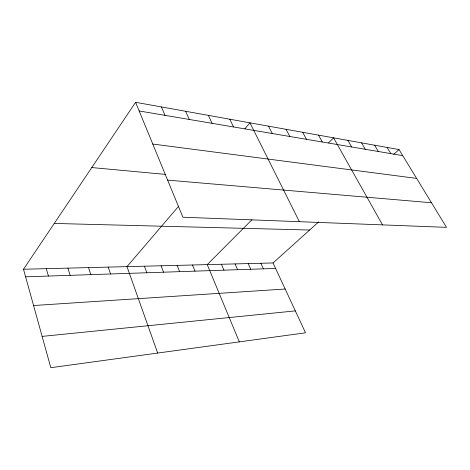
<?xml version="1.0" encoding="UTF-8"?>
<svg xmlns="http://www.w3.org/2000/svg" width="470" height="470" viewBox="0 0 470 470"><rect width="100%" height="100%" fill="white"/><g stroke="black" fill="none" stroke-linecap="round" stroke-linejoin="round"><path stroke-width="0.7" d="M23.5 269.245L273.041 262.959L305.512 332.801L50.819 367.699L23.5 269.245L135.595 102.301L399.036 149.583L446.5 227.345L182.895 217.211L135.595 102.301M178.659 206.218L126.994 266.637L157.667 353.058M244.864 128.792L249.964 122.829L299.378 221.687M251.985 219.713L207.246 264.616L239.33 341.872M328.536 142.874L333.565 137.833L382.521 224.883M273.041 262.959L318.707 221.869M393.69 154.395L399.036 149.583M42.13 336.391L295.325 310.893M33.564 305.524L285.155 289.015M25.603 276.824L275.59 268.435M54.256 223.444L309.636 230.03M167.625 180.11L431.501 202.77M91.779 167.555L165.746 174.435M152.779 144.049L416.626 178.4M139.161 110.967L402.72 155.623M387.104 147.439L390.811 153.602M374.625 145.201L378.356 151.493M361.577 142.862L365.319 149.284M347.9 140.407L351.66 146.969M318.507 135.131L322.291 141.993M302.686 132.293L306.475 139.314M286.036 129.303L289.826 136.494M268.482 126.154L272.271 133.521M229.777 119.204L233.531 126.959M208.369 115.362L212.093 123.322M260.85 263.265L263.394 268.84M185.621 111.284L189.31 119.462M248.201 263.582L250.739 269.269M235.071 263.917L237.597 269.709M161.416 106.937L165.046 115.356M221.429 264.257L223.949 270.168M192.494 264.986L194.98 271.137M177.131 265.374L179.599 271.654M161.122 265.779L163.566 272.195M144.425 266.196L146.84 272.753M108.212 267.113L110.55 273.975M88.542 267.606L90.833 274.633M67.915 268.123L70.153 275.326M46.26 268.67L48.434 276.055"/></g></svg>
